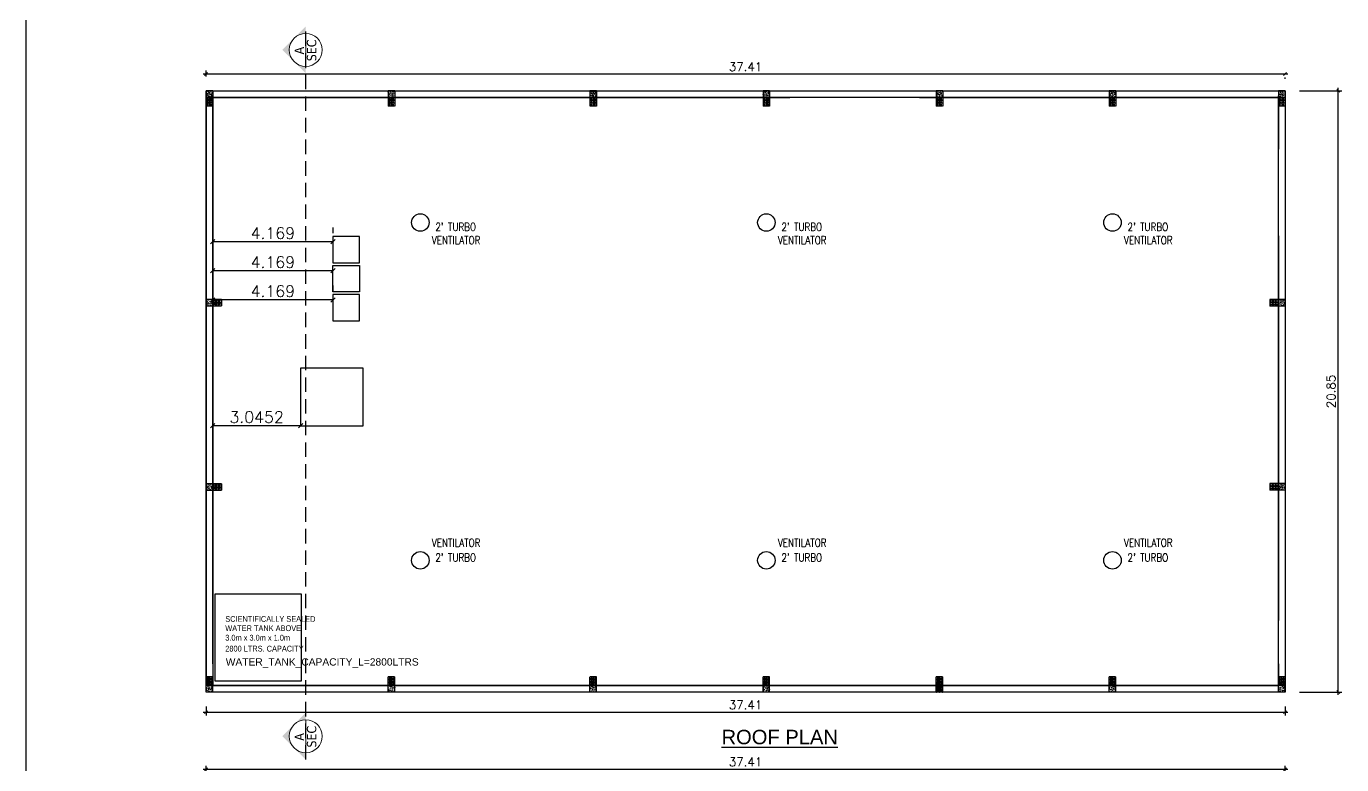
# Model space of a CAD drawing. Header units: metres. Extents: x 45752 to 165956, y -20087 to -17423.
# Drawn here: x 165832.45 to 165878.06, y -17590.87 to -17565.27 of the extents above; entities that cross this region are included whole.
import ezdxf
from ezdxf.enums import TextEntityAlignment as Align

# ---------------------------------------------------------------- set-up
doc = ezdxf.new("R2010")
doc.units = ezdxf.units.M
doc.header["$MEASUREMENT"] = 0
doc.linetypes.add('HIDDEN', pattern=[0.375, 0.25, -0.125])
doc.linetypes.add('HIDDEN2', pattern=[0.1875, 0.125, -0.0625])
doc.layers.get('0').update_dxf_attribs({"linetype": 'CONTINUOUS', "lineweight": 30})
doc.layers.get('Defpoints').update_dxf_attribs({"linetype": 'CONTINUOUS'})
for name, color, linetype in [('BLK_1_TERRACESERVICE_UTILITYDISTANCE', 1, 'CONTINUOUS'), ('concrete beam', 219, 'CONTINUOUS'), ('EL-DP', 200, 'CONTINUOUS'), ('frame', 253, 'CONTINUOUS'), ('road', 1, 'CONTINUOUS'), ('SOLAR_PANEL', 3, 'CONTINUOUS'), ('SOLAR_WATER_HEATER', 1, 'CONTINUOUS'), ('STEX', 1, 'CONTINUOUS'), ('Sub', 3, 'HIDDEN2'), ('Text', 4, 'CONTINUOUS'), ('TEXT-1', 6, 'CONTINUOUS'), ('WATER_TANK_CALCULATION', 150, 'CONTINUOUS')]:
    doc.layers.add(name, color=color, linetype=linetype)
for name, color, linetype, lineweight in [('COLUMN', 11, 'CONTINUOUS', 30), ('G.TEXT', 7, 'CONTINUOUS', 18), ('GRID CIRCULE', 8, 'CONTINUOUS', 18)]:
    doc.layers.add(name, color=color, linetype=linetype, lineweight=lineweight)
doc.styles.add('ED', font='swiss.ttf')
doc.styles.add('ROMANS', font='romans')
doc.styles.add('ROMANT', font='arial.ttf')
doc.styles.add('RS', font='romans.shx')
doc.styles.add('Title block Rev. text', font='tahoma.ttf')
doc.styles.add('USA TEXT', font='GOTHIC.TTF')
doc.dimstyles.new('my1', dxfattribs={"dimtxt": 0.3, "dimasz": 0.1, "dimexe": 0.12, "dimexo": 0.5, "dimgap": 0.1, "dimtad": 1, "dimtoh": 1, "dimzin": 3, "dimdsep": 46, "dimtxsty": 'RS', "dimblk": 'OBLIQUE', "dimcen": 0.09, "dimdle": 0.1, "dimclrd": 8, "dimclre": 8, "dimclrt": 4, "dimadec": 0, "dimazin": 0, "dimtfac": 1, "dimtofl": 0, "dimtmove": 0, "dimatfit": 3, "dimldrblk": 'OBLIQUE', "dimfxl": 0, "dimtolj": 1, "dimtzin": 0, "dimarcsym": 0})
doc.dimstyles.get("Standard").update_dxf_attribs({"dimtxt": 0.4, "dimasz": 0.15, "dimexe": 0.3, "dimexo": 0.5, "dimgap": 0.1, "dimtad": 1, "dimtoh": 1, "dimdec": 4, "dimzin": 11, "dimdsep": 46, "dimtxsty": 'ROMANS', "dimblk": 'OBLIQUE', "dimcen": 0.09375, "dimadec": 0, "dimazin": 0, "dimtfac": 1, "dimtdec": 4, "dimtofl": 0, "dimtmove": 2, "dimatfit": 3, "dimfxl": 0, "dimtolj": 1, "dimtzin": 0, "dimarcsym": 0})
pattern_1 = [(320, (2625.09171, 1555.362774), (-0.0062752135, -0.0717260183), [0.0075, -0.0825]), (265, (2625.09171, 1555.362774), (0.0752192134, 0.0138751334), [0.006, -0.066]), (10.4514, (2625.091186, 1555.3568), (0.0689439542, -0.0578509382), [0.006374019, -0.0701142112]), (316.1842, (2625.11171, 1555.362774), (-0.0165519014, -0.1067241049), [0.01125, -0.12375]), (6.6356, (2625.11033, 1555.35388), (0.097411787, -0.0934662706), [0.0095610288, -0.1051713]), (261.1842, (2625.11171, 1555.36277), (0.09741186, -0.0934661945), [0.009, -0.099]), (291, (2625.10671, 1555.352774), (-0.0402618891, -0.0596907052), [0.0075, -0.0825]), (236, (2625.10671, 1555.352774), (0.0725150045, -0.0243315332), [0.006, -0.066]), (341.4514, (2625.10335, 1555.3478), (0.0322530497, -0.0840222629), [0.006374019, -0.0701142112]), (307.5, (2625.091708, 1555.362774), (0.03328938538, -0.00121598553), [0, -0.0652, 0, -0.067, 0, -0.06625]), (277.5, (2625.09171, 1555.362774), (0.0394411712, -0.02630695374), [0, -0.0382, 0, -0.0637, 0, -0.02525]), (237.5, (2625.091708, 1555.385074), (-0.00225548717, -0.05338224362), [0, -0.025, 0, -0.078, 0, -0.1035]), (227.5, (2625.09171, 1555.395074), (0.0100104982, -0.0583186169), [0, -0.0325, 0, -0.0518, 0, -0.0735])]

# ---------------------------------------------------------------- blocks, each defined once
blk = doc.blocks.new('_Oblique')
at = {"color": 0, "linetype": 'ByBlock', "lineweight": -2}
blk.add_line((-0.5, -0.5), (0.5, 0.5), dxfattribs=at)
blk = doc.blocks.new('*D131')
at = {"layer": 'Defpoints', "color": 0}
for p in [(165876.097, -17591.024), (165876.097, -17592.355), (165838.684, -17593.272)]:
    blk.add_point(p, dxfattribs=at)
at = {"layer": 'road', "color": 8, "lineweight": -2}
for p, q in [((165838.684, -17592.772), (165838.684, -17590.904)), ((165876.097, -17591.855), (165876.097, -17590.904)), ((165838.584, -17591.024), (165876.197, -17591.024))]:
    blk.add_line(p, q, dxfattribs=at)
at = {"layer": 'road', "color": 8, "lineweight": -2, "xscale": 0.1, "yscale": 0.1, "zscale": 0.1, "rotation": 180}
blk.add_blockref('_Oblique', (165838.684, -17591.024), dxfattribs=at)
at = {"layer": 'road', "color": 8, "lineweight": -2, "xscale": 0.1, "yscale": 0.1, "zscale": 0.1}
blk.add_blockref('_Oblique', (165876.097, -17591.024), dxfattribs=at)
at = {"layer": 'road', "color": 4, "insert": (165857.39, -17590.774), "char_height": 0.3, "attachment_point": 5, "style": 'RS'}
blk.add_mtext('\\A1;37.41', dxfattribs=at)
blk = doc.blocks.new('*D136')
at = {"layer": 'Defpoints', "color": 0}
for p in [(165838.914, -17572.737), (165838.914, -17572.737), (165843.083, -17572.737)]:
    blk.add_point(p, dxfattribs=at)
at = {"layer": 'SOLAR_WATER_HEATER', "color": 0, "lineweight": -2}
for p, q in [((165838.914, -17572.237), (165838.914, -17572.437)), ((165843.083, -17572.237), (165843.083, -17572.437)), ((165843.083, -17572.737), (165838.914, -17572.737))]:
    blk.add_line(p, q, dxfattribs=at)
at = {"layer": 'SOLAR_WATER_HEATER', "color": 0, "lineweight": -2, "xscale": 0.15, "yscale": 0.15, "zscale": 0.15, "rotation": 180}
blk.add_blockref('_Oblique', (165838.914, -17572.737), dxfattribs=at)
at = {"layer": 'SOLAR_WATER_HEATER', "color": 0, "lineweight": -2, "xscale": 0.15, "yscale": 0.15, "zscale": 0.15}
blk.add_blockref('_Oblique', (165843.083, -17572.737), dxfattribs=at)
at = {"layer": 'SOLAR_WATER_HEATER', "color": 0, "insert": (165840.998, -17572.437), "char_height": 0.4, "attachment_point": 5, "style": 'ROMANS'}
blk.add_mtext('\\A1;4.169', dxfattribs=at)
blk = doc.blocks.new('*D137')
at = {"layer": 'Defpoints', "color": 0}
for p in [(165838.914, -17573.744), (165838.914, -17573.744), (165843.083, -17573.744)]:
    blk.add_point(p, dxfattribs=at)
at = {"layer": 'SOLAR_WATER_HEATER', "color": 0, "lineweight": -2}
for p, q in [((165838.914, -17573.244), (165838.914, -17573.444)), ((165843.083, -17573.244), (165843.083, -17573.444)), ((165843.083, -17573.744), (165838.914, -17573.744))]:
    blk.add_line(p, q, dxfattribs=at)
at = {"layer": 'SOLAR_WATER_HEATER', "color": 0, "lineweight": -2, "xscale": 0.15, "yscale": 0.15, "zscale": 0.15, "rotation": 180}
blk.add_blockref('_Oblique', (165838.914, -17573.744), dxfattribs=at)
at = {"layer": 'SOLAR_WATER_HEATER', "color": 0, "lineweight": -2, "xscale": 0.15, "yscale": 0.15, "zscale": 0.15}
blk.add_blockref('_Oblique', (165843.083, -17573.744), dxfattribs=at)
at = {"layer": 'SOLAR_WATER_HEATER', "color": 0, "insert": (165840.998, -17573.444), "char_height": 0.4, "attachment_point": 5, "style": 'ROMANS'}
blk.add_mtext('\\A1;4.169', dxfattribs=at)
blk = doc.blocks.new('*D138')
at = {"layer": 'Defpoints', "color": 0}
for p in [(165838.914, -17574.751), (165838.914, -17574.751), (165843.083, -17574.751)]:
    blk.add_point(p, dxfattribs=at)
at = {"layer": 'SOLAR_WATER_HEATER', "color": 0, "lineweight": -2}
for p, q in [((165838.914, -17574.251), (165838.914, -17574.451)), ((165843.083, -17574.251), (165843.083, -17574.451)), ((165843.083, -17574.751), (165838.914, -17574.751))]:
    blk.add_line(p, q, dxfattribs=at)
at = {"layer": 'SOLAR_WATER_HEATER', "color": 0, "lineweight": -2, "xscale": 0.15, "yscale": 0.15, "zscale": 0.15, "rotation": 180}
blk.add_blockref('_Oblique', (165838.914, -17574.751), dxfattribs=at)
at = {"layer": 'SOLAR_WATER_HEATER', "color": 0, "lineweight": -2, "xscale": 0.15, "yscale": 0.15, "zscale": 0.15}
blk.add_blockref('_Oblique', (165843.083, -17574.751), dxfattribs=at)
at = {"layer": 'SOLAR_WATER_HEATER', "color": 0, "insert": (165840.998, -17574.451), "char_height": 0.4, "attachment_point": 5, "style": 'ROMANS'}
blk.add_mtext('\\A1;4.169', dxfattribs=at)
blk = doc.blocks.new('*D139')
at = {"layer": 'BLK_1_TERRACESERVICE_UTILITYDISTANCE', "color": 0, "lineweight": -2}
for p, q in [((165841.959, -17578.617), (165841.959, -17578.817)), ((165838.914, -17580.617), (165838.914, -17578.817)), ((165841.959, -17579.117), (165838.914, -17579.117))]:
    blk.add_line(p, q, dxfattribs=at)
at = {"layer": 'Defpoints', "color": 0}
for p in [(165838.914, -17579.117), (165841.959, -17579.117), (165838.914, -17581.117)]:
    blk.add_point(p, dxfattribs=at)
at = {"layer": 'BLK_1_TERRACESERVICE_UTILITYDISTANCE', "color": 0, "lineweight": -2, "xscale": 0.15, "yscale": 0.15, "zscale": 0.15, "rotation": 180}
blk.add_blockref('_Oblique', (165838.914, -17579.117), dxfattribs=at)
at = {"layer": 'BLK_1_TERRACESERVICE_UTILITYDISTANCE', "color": 0, "lineweight": -2, "xscale": 0.15, "yscale": 0.15, "zscale": 0.15}
blk.add_blockref('_Oblique', (165841.959, -17579.117), dxfattribs=at)
at = {"layer": 'BLK_1_TERRACESERVICE_UTILITYDISTANCE', "color": 0, "insert": (165840.436, -17578.817), "char_height": 0.4, "attachment_point": 5, "style": 'ROMANS'}
blk.add_mtext('\\A1;3.0452', dxfattribs=at)
blk = doc.blocks.new('col')
at = {"layer": 'concrete beam'}
h = blk.add_hatch(dxfattribs=at)
h.set_pattern_fill('AR-CONC', color=256, scale=0.01, angle=-90, style=0)
h.set_pattern_definition(pattern_1)
h.paths.add_polyline_path([(0.115, 0), (0.115, 0.23), (-0.115, 0.23), (-0.115, 0)])
h = blk.add_hatch(dxfattribs=at)
h.set_pattern_fill('AR-CONC', color=256, scale=0.01, angle=-90, style=0)
h.set_pattern_definition(pattern_1)
h.paths.add_polyline_path([(0.115, 0), (0.115, 0.23), (-0.115, 0.23), (-0.115, 0)])
for p, q in [((-0.115, 0), (-0.115, 0.23)), ((0.115, 0.23), (-0.115, 0.23)), ((-0.115, 0), (-0.115, 0.23)), ((0.115, 0), (-0.115, 0)), ((0.115, 0), (-0.115, 0)), ((0.115, 0), (0.115, 0.23)), ((0.115, 0), (0.115, 0.23))]:
    blk.add_line(p, q, dxfattribs=at)
at = {"layer": 'frame'}
for p, q in [((-0.115, 0.23), (-0.115, 0.53)), ((-0.115, 0.23), (-0.115, 0.53)), ((0.113, 0.53), (-0.113, 0.53)), ((0.113, 0.53), (-0.113, 0.53)), ((-0.003, 0.24), (-0.003, 0.53)), ((-0.003, 0.24), (-0.003, 0.53)), ((0.003, 0.24), (0.003, 0.53)), ((0.003, 0.24), (0.003, 0.53)), ((0.115, 0.23), (0.115, 0.53)), ((0.115, 0.23), (0.115, 0.53)), ((-0.003, 0.432), (-0.115, 0.432)), ((-0.003, 0.432), (-0.115, 0.432)), ((-0.003, 0.428), (-0.115, 0.428)), ((-0.003, 0.428), (-0.115, 0.428)), ((-0.003, 0.333), (-0.115, 0.333)), ((-0.003, 0.333), (-0.115, 0.333)), ((-0.003, 0.327), (-0.115, 0.327)), ((-0.003, 0.327), (-0.115, 0.327)), ((0.115, 0.24), (-0.115, 0.24)), ((0.115, 0.24), (-0.115, 0.24)), ((0.113, 0.23), (-0.113, 0.23)), ((0.113, 0.23), (-0.113, 0.23)), ((0.115, 0.432), (0.003, 0.432)), ((0.115, 0.432), (0.003, 0.432)), ((0.115, 0.428), (0.003, 0.428)), ((0.115, 0.428), (0.003, 0.428)), ((0.115, 0.333), (0.003, 0.333)), ((0.115, 0.333), (0.003, 0.333)), ((0.115, 0.327), (0.003, 0.327)), ((0.115, 0.327), (0.003, 0.327))]:
    blk.add_line(p, q, dxfattribs=at)
for centre in [(-0.06, 0.48), (-0.06, 0.48), (0.06, 0.48), (0.06, 0.48), (-0.06, 0.38), (-0.06, 0.38), (-0.06, 0.28), (-0.06, 0.28), (0.06, 0.38), (0.06, 0.38), (0.06, 0.28), (0.06, 0.28)]:
    blk.add_circle(centre, 0.014, dxfattribs=at)
blk = doc.blocks.new('*D158')
at = {"layer": 'Defpoints', "color": 0}
for p in [(165876.097, -17566.586), (165876.097, -17566.916), (165838.684, -17567.502)]:
    blk.add_point(p, dxfattribs=at)
at = {"layer": 'road', "color": 8, "lineweight": -2}
for p, q in [((165838.584, -17566.916), (165876.197, -17566.916)), ((165838.684, -17567.002), (165838.684, -17566.796)), ((165876.097, -17567.086), (165876.097, -17567.036))]:
    blk.add_line(p, q, dxfattribs=at)
at = {"layer": 'road', "color": 8, "lineweight": -2, "xscale": 0.1, "yscale": 0.1, "zscale": 0.1, "rotation": 180}
blk.add_blockref('_Oblique', (165838.684, -17566.916), dxfattribs=at)
at = {"layer": 'road', "color": 8, "lineweight": -2, "xscale": 0.1, "yscale": 0.1, "zscale": 0.1}
blk.add_blockref('_Oblique', (165876.097, -17566.916), dxfattribs=at)
at = {"layer": 'road', "color": 4, "insert": (165857.39, -17566.666), "char_height": 0.3, "attachment_point": 5, "style": 'RS'}
blk.add_mtext('\\A1;37.41', dxfattribs=at)
blk = doc.blocks.new('*D159')
at = {"layer": 'Defpoints', "color": 0}
for p in [(165838.684, -17588.353), (165876.097, -17588.353), (165876.097, -17589.047)]:
    blk.add_point(p, dxfattribs=at)
at = {"layer": 'road', "color": 8, "lineweight": -2}
for p, q in [((165838.584, -17589.047), (165876.197, -17589.047)), ((165838.684, -17588.853), (165838.684, -17589.167)), ((165876.097, -17588.853), (165876.097, -17589.167))]:
    blk.add_line(p, q, dxfattribs=at)
at = {"layer": 'road', "color": 8, "lineweight": -2, "xscale": 0.1, "yscale": 0.1, "zscale": 0.1, "rotation": 180}
blk.add_blockref('_Oblique', (165838.684, -17589.047), dxfattribs=at)
at = {"layer": 'road', "color": 8, "lineweight": -2, "xscale": 0.1, "yscale": 0.1, "zscale": 0.1}
blk.add_blockref('_Oblique', (165876.097, -17589.047), dxfattribs=at)
at = {"layer": 'road', "color": 4, "insert": (165857.39, -17588.797), "char_height": 0.3, "attachment_point": 5, "style": 'RS'}
blk.add_mtext('\\A1;37.41', dxfattribs=at)
blk = doc.blocks.new('*D160')
at = {"layer": 'Defpoints', "color": 0}
for p in [(165876.097, -17567.502), (165877.94, -17567.502), (165876.097, -17588.353)]:
    blk.add_point(p, dxfattribs=at)
at = {"layer": 'road', "color": 8, "lineweight": -2}
for p, q in [((165876.597, -17567.502), (165878.06, -17567.502)), ((165877.94, -17588.453), (165877.94, -17567.402)), ((165876.597, -17588.353), (165878.06, -17588.353))]:
    blk.add_line(p, q, dxfattribs=at)
at = {"layer": 'road', "color": 8, "lineweight": -2, "xscale": 0.1, "yscale": 0.1, "zscale": 0.1}
for p, rotation in [((165877.94, -17567.502), 90), ((165877.94, -17588.353), 270)]:
    blk.add_blockref('_Oblique', p, dxfattribs=dict(at, rotation=rotation))
at = {"layer": 'road', "color": 4, "insert": (165877.69, -17577.928), "char_height": 0.3, "attachment_point": 5, "rotation": 90, "style": 'RS'}
blk.add_mtext('\\A1;20.85', dxfattribs=at)

msp = doc.modelspace()

# ---------------------------------------------------------------- hatches: boundary and pattern name
at = {"layer": 'GRID CIRCULE'}
h = msp.add_hatch(dxfattribs=at)
h.set_pattern_fill('ANSI31', color=256, scale=0.001185, angle=270, style=0)
h.set_pattern_definition([(225, (165958.9701889, -16977.42689581), (-0.00010471825134, 0.00010471825134), [])])
h.paths.add_polyline_path([(165841.73395, -17565.68034, -0.19891237), (165842.13845, -17565.51279), (165842.13845, -17565.27584)])
h.paths.add_polyline_path([(165841.73395, -17565.68034), (165841.32945, -17566.08484), (165841.73395, -17566.48934, -0.19891237), (165841.5664, -17566.08484, -0.19891237)])
h.paths.add_polyline_path([(165842.13845, -17566.89384), (165842.13845, -17566.65689, -0.19891237), (165841.73395, -17566.48934)])
h = msp.add_hatch(dxfattribs=at)
h.set_pattern_fill('ANSI31', color=256, scale=0.001185, angle=270, style=0)
h.set_pattern_definition([(225, (165958.9701889, -17001.2260792), (-0.00010471825134, 0.00010471825134), [])])
h.paths.add_polyline_path([(165841.73395, -17589.47953, -0.19891237), (165842.13845, -17589.31198), (165842.13845, -17589.07503)])
h.paths.add_polyline_path([(165841.73395, -17589.47953), (165841.32945, -17589.88402), (165841.73395, -17590.28852, -0.19891237), (165841.5664, -17589.88402, -0.19891237)])
h.paths.add_polyline_path([(165842.13845, -17590.69302), (165842.13845, -17590.45607, -0.19891237), (165841.73395, -17590.28852)])

# ---------------------------------------------------------------- linework, layer by layer
at = {"layer": 'EL-DP', "linetype": 'HIDDEN', "ltscale": 2}
msp.add_line((165842.13845, -17590.69479), (165842.13845, -17565.27588), dxfattribs=at)
at = {"layer": 'GRID CIRCULE'}
for p, q in [((165842.13845, -17565.51279), (165842.13845, -17566.65689)), ((165842.13845, -17566.71157), (165842.13845, -17565.89175)), ((165842.13845, -17589.31198), (165842.13845, -17590.45607)), ((165842.13845, -17590.51075), (165842.13845, -17589.69093))]:
    msp.add_line(p, q, dxfattribs=at)
for centre in [(165842.13845, -17566.08484), (165842.13845, -17589.88402)]:
    msp.add_circle(centre, 0.57205, dxfattribs=at)
at = {"layer": 'road'}
for p, q in [((165838.68372, -17567.50194), (165858.91911, -17567.50194)), ((165863.41909, -17567.50194), (165876.09705, -17567.50194)), ((165838.6834, -17567.73194), (165838.68372, -17572.50548)), ((165838.9134, -17567.73194), (165838.91372, -17572.50547)), ((165876.09705, -17568.13089), (165876.09705, -17569.53037)), ((165838.68352, -17572.50548), (165838.68391, -17587.36864)), ((165876.09705, -17572.53037), (165876.09705, -17585.86864)), ((165838.68391, -17587.36864), (165838.68393, -17588.12347)), ((165838.91391, -17587.36864), (165838.91393, -17588.12347)), ((165876.09705, -17587.36864), (165876.09705, -17588.35347))]:
    msp.add_line(p, q, dxfattribs=at)
for points in [[(165838.68343, -17567.50194), (165876.09676, -17567.50194), (165876.09676, -17588.35347), (165838.68343, -17588.35347)], [(165838.68343, -17567.50194), (165876.09676, -17567.50194), (165876.09676, -17588.35347), (165838.68343, -17588.35347)], [(165838.91343, -17588.12317), (165875.86655, -17588.12317), (165875.86655, -17567.73194), (165838.91343, -17567.73194)], [(165838.91343, -17588.12317), (165875.86655, -17588.12317), (165875.86655, -17567.73194), (165838.91343, -17567.73194)]]:
    msp.add_lwpolyline(points, close=True, dxfattribs=at)
for points in [[(165838.91391, -17587.36864), (165838.9134, -17567.73194), (165858.91909, -17567.73194)], [(165863.41909, -17567.73224), (165875.86705, -17567.73224), (165875.86705, -17569.53035)], [(165875.86705, -17572.53035), (165875.86705, -17585.86864)], [(165875.86705, -17587.36864), (165875.86705, -17588.12347), (165838.68343, -17588.12347)]]:
    msp.add_lwpolyline(points, dxfattribs=at)
at = {"layer": 'SOLAR_PANEL', "color": 3}
msp.add_lwpolyline([(165841.9589, -17579.11709), (165844.12788, -17579.11709), (165844.12788, -17577.11709), (165841.9589, -17577.11709)], close=True, dxfattribs=at)
at = {"layer": 'SOLAR_WATER_HEATER', "color": 1}
for points in [[(165843.08269, -17573.46857), (165844.00269, -17573.46857), (165844.00269, -17572.54857), (165843.08269, -17572.54857)], [(165844.00269, -17574.47531), (165843.08269, -17574.47531), (165843.08269, -17573.55531), (165844.00269, -17573.55531)], [(165843.08269, -17575.48205), (165844.00269, -17575.48205), (165844.00269, -17574.56205), (165843.08269, -17574.56205)]]:
    msp.add_lwpolyline(points, close=True, dxfattribs=at)
at = {"layer": 'STEX', "ltscale": 1500}
msp.add_line((165832.44991, -17618.92682), (165832.44991, -17550.37812), dxfattribs=at)
at = {"layer": 'Sub', "linetype": 'Continuous', "ltscale": 45}
for centre in [(165846.11186, -17572.07053), (165858.11186, -17572.07053), (165870.11186, -17572.07053), (165846.11186, -17583.78488), (165858.11186, -17583.78488), (165870.11186, -17583.78488)]:
    msp.add_circle(centre, 0.30278, dxfattribs=at)
at = {"layer": 'WATER_TANK_CALCULATION', "linetype": 'ByBlock'}
msp.add_lwpolyline([(165838.98742, -17587.95854), (165841.98742, -17587.95854), (165841.98742, -17584.95854), (165838.98742, -17584.95854)], close=True, dxfattribs=at)

# ---------------------------------------------------------------- block references
at = {"layer": 'COLUMN', "xscale": -1}
for p, rotation in [((165838.79843, -17567.50194), 180), ((165845.10936, -17567.50194), 180), ((165852.10936, -17567.50194), 180), ((165858.10936, -17567.50194), 180), ((165864.10936, -17567.50194), 180), ((165870.10936, -17567.50194), 180), ((165875.98205, -17567.50194), 180), ((165838.68358, -17574.84694), 270), ((165838.68372, -17581.23847), 270)]:
    msp.add_blockref('col', p, dxfattribs=dict(at, rotation=rotation))
at = {"layer": 'COLUMN', "rotation": 90}
for p in [(165876.09705, -17574.85194), (165876.09705, -17581.23597)]:
    msp.add_blockref('col', p, dxfattribs=at)
at = {"layer": 'COLUMN'}
for p in [(165838.79843, -17588.35347), (165845.10936, -17588.35347), (165852.10936, -17588.35347), (165858.10936, -17588.35347), (165864.10936, -17588.35347), (165870.10936, -17588.35347), (165875.98205, -17588.35347)]:
    msp.add_blockref('col', p, dxfattribs=at)

# ---------------------------------------------------------------- texts
at = {"layer": 'G.TEXT', "ltscale": 2, "style": 'Title block Rev. text'}
for s, p in [('SEC', (165842.34173, -17566.10027)), ('A', (165841.91289, -17566.10826)), ('SEC', (165842.34173, -17589.89945)), ('A', (165841.91289, -17589.90744))]:
    msp.add_text(s, height=0.325, rotation=90, dxfattribs=at).set_placement(p, align=Align.MIDDLE)
at = {"layer": 'Text', "style": 'USA TEXT', "width": 0.8}
for s, p in [('SCIENTIFICALLY SEALED', (165839.34873, -17585.91562)), ('WATER TANK ABOVE', (165839.34873, -17586.23768)), ('3.0m x 3.0m x 1.0m', (165839.34873, -17586.5669)), ('2800 LTRS. CAPACITY', (165839.34873, -17586.94572))]:
    msp.add_text(s, height=0.2, dxfattribs=at).set_placement(p)
at = {"layer": 'Text', "style": 'ROMANT'}
msp.add_text('%%UROOF PLAN', height=0.5, dxfattribs=at).set_placement((165858.57476, -17589.91025), align=Align.MIDDLE)
at = {"layer": 'TEXT-1', "style": 'RS', "width": 0.8}
for s, p in [("2' TURBO", (165846.63471, -17572.36044)), ("2' TURBO", (165858.63471, -17572.36044)), ("2' TURBO", (165870.63471, -17572.36044)), (' VENTILATOR ', (165846.35865, -17572.82123)), (' VENTILATOR ', (165858.35865, -17572.82123)), (' VENTILATOR ', (165870.35865, -17572.82123)), (' VENTILATOR ', (165846.35865, -17583.31173)), (' VENTILATOR ', (165858.35865, -17583.31173)), (' VENTILATOR ', (165870.35865, -17583.31173)), ("2' TURBO", (165846.63471, -17583.82538)), ("2' TURBO", (165858.63471, -17583.82538)), ("2' TURBO", (165870.63471, -17583.82538))]:
    msp.add_text(s, height=0.277545, dxfattribs=at).set_placement(p)
at = {"layer": 'WATER_TANK_CALCULATION', "linetype": 'ByBlock', "insert": (165839.3665, -17587.17937), "char_height": 0.2537879, "attachment_point": 1, "style": 'ED'}
msp.add_mtext_dynamic_manual_height_columns('WATER_TANK_CAPACITY_L=2800LTRS', width=6.8667001, gutter_width=1.26894, heights=[0], dxfattribs=at)

# ---------------------------------------------------------------- dimensions: what is measured, and where the dimension line sits
at = {"layer": 'BLK_1_TERRACESERVICE_UTILITYDISTANCE', "color": 3}
dim = msp.add_linear_dim(base=(165838.91369, -17579.11709), p1=(165841.9589, -17579.11709), p2=(165838.91369, -17581.11709), dimstyle='Standard', override={"dimscale": 1, "dimpost": '\\X'}, dxfattribs=at)
dim.commit()
dim.dimension.update_dxf_attribs({"geometry": '*D139', "text_midpoint": (165840.4363, -17578.81709)})
at = {"layer": 'road', "color": 7}
for base, p1, p2, picture, middle in [((165876.09705, -17566.91633), (165838.68372, -17567.50194), (165876.09705, -17566.58581), '*D158', (165857.39038, -17566.66633)), ((165876.09705, -17589.04719), (165838.68372, -17588.35347), (165876.09705, -17588.35347), '*D159', (165857.39038, -17588.79719)), ((165876.09705, -17591.02364), (165838.68372, -17593.27162), (165876.09705, -17592.35549), '*D131', (165857.39038, -17590.77364))]:
    dim = msp.add_linear_dim(base=base, p1=p1, p2=p2, dimstyle='my1', override={"dimpost": '\\X'}, dxfattribs=at)
    dim.commit()
    dim.dimension.update_dxf_attribs({"geometry": picture, "text_midpoint": middle})
dim = msp.add_linear_dim(base=(165877.94017, -17567.50194), p1=(165876.09705, -17588.35347), p2=(165876.09705, -17567.50194), angle=90, dimstyle='my1', override={"dimpost": '\\X'}, dxfattribs=at)
dim.commit()
dim.dimension.update_dxf_attribs({"geometry": '*D160', "text_midpoint": (165877.69017, -17577.9277)})
at = {"layer": 'SOLAR_WATER_HEATER'}
for base, p1, p2, picture, middle in [((165838.91369, -17572.73744), (165843.08269, -17572.73744), (165838.91369, -17572.73744), '*D136', (165840.99819, -17572.43744)), ((165838.91369, -17573.74418), (165843.08269, -17573.74418), (165838.91369, -17573.74418), '*D137', (165840.99819, -17573.44418)), ((165838.91369, -17574.75093), (165843.08269, -17574.75093), (165838.91369, -17574.75093), '*D138', (165840.99819, -17574.45093))]:
    dim = msp.add_linear_dim(base=base, p1=p1, p2=p2, dimstyle='Standard', override={"dimscale": 1, "dimpost": '\\X'}, dxfattribs=at)
    dim.commit()
    dim.dimension.update_dxf_attribs({"geometry": picture, "text_midpoint": middle})

doc.saveas('drawing.dxf')
